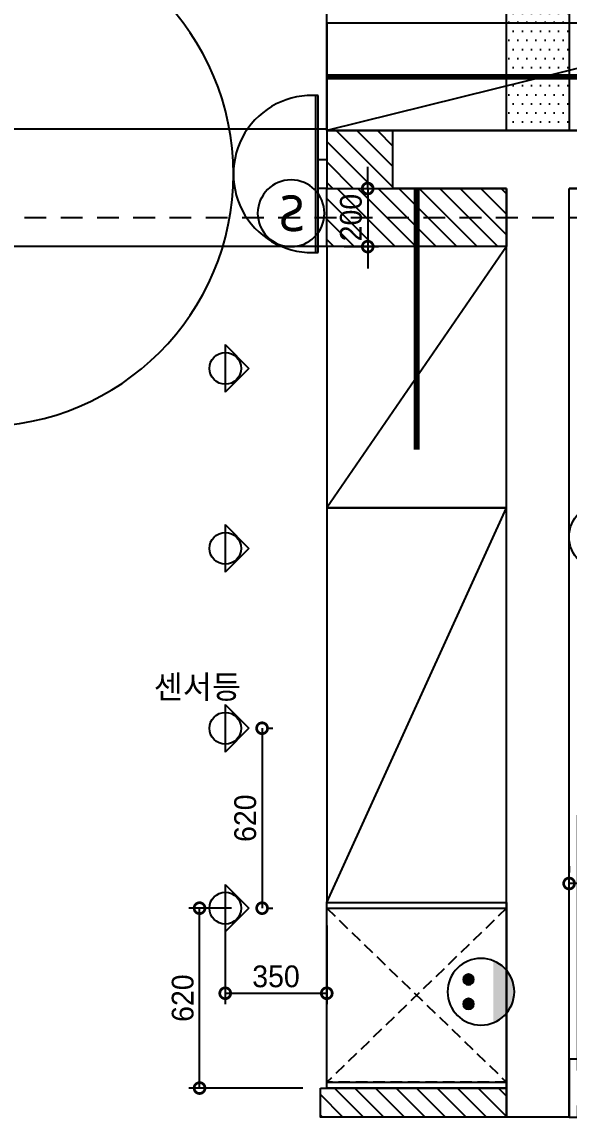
# Model space of a CAD drawing. Header units: inches. Extents: x -53835 to 52744, y -79586 to -50910.
# Drawn here: x 22712 to 24599, y -57617 to -53843 of the extents above; entities that cross this region are included whole.
import ezdxf

# ---------------------------------------------------------------- set-up
doc = ezdxf.new("R2010")
doc.units = ezdxf.units.IN
doc.header["$LTSCALE"] = 50
doc.header["$MEASUREMENT"] = 0
for name, pattern in [('DASHEDX2', [1.5, 1, -0.5]), ('DH-HID2', [1.2, 0.8, -0.4]), ('HID', [2.5, 1.5, -1])]:
    doc.linetypes.add(name, pattern=pattern)
for name, color, linetype in [('0-ELC TEXT', 7, 'Continuous'), ('03-WAL NEW', 3, 'Continuous'), ('06-FUR', 6, 'Continuous'), ('06-LIGHT', 4, 'Continuous'), ('07-DIM WAL', 5, 'Continuous'), ('3.기호.계단선', 30, 'Continuous'), ('CO-DO-FR', 7, 'Continuous'), ('CO-DOOR', 8, 'Continuous'), ('FU-FURM', 251, 'DH-HID2'), ('도면층2', 2, 'Continuous'), ('설비', 140, 'Continuous')]:
    doc.layers.add(name, color=color, linetype=linetype)
doc.styles.add('스타일1', font='HY울릉도M.TTF')
doc.styles.add('코레일둥고', font='Korail_Round_Gothic_Medium.ttf')
doc.dimstyles.new('30', dxfattribs={"dimscale": 30, "dimtxt": 2.5, "dimasz": 2.5, "dimexe": 1.25, "dimexo": 2, "dimtad": 1, "dimdec": 0, "dimtxsty": '스타일1', "dimblk": 'DOTSMALL', "dimcen": 2.5, "dimclrd": 1, "dimclre": 1, "dimclrt": 2, "dimadec": 0, "dimazin": 0, "dimtfac": 1, "dimtix": 1, "dimtmove": 0, "dimatfit": 3, "dimldrblk": 'DOTSMALL', "dimfxl": 1.25, "dimarcsym": 0})

# ---------------------------------------------------------------- blocks, each defined once
blk = doc.blocks.new('D-001')
at = {"layer": 'CO-DO-FR'}
for points in [[(0, 200), (0, 0), (30, 0), (30, 40), (40, 40), (40, 160), (30, 160), (30, 200), (0, 200)], [(900, 200), (900, 0), (870, 0), (870, 40), (860, 40), (860, 160), (870, 160), (870, 200), (900, 200)]]:
    blk.add_lwpolyline(points, close=True, dxfattribs=at)
at = {"layer": 'CO-DOOR'}
blk.add_lwpolyline([(830, 1040), (830, 200), (870, 200), (870, 1040)], close=True, dxfattribs=at)
blk.add_arc((870, 200), 840, 90, 180, dxfattribs=at)
blk = doc.blocks.new('vudauseh')
at = {"layer": '도면층2'}
for p, q in [((-40505, -55445.2), (-41772.2, -55445.2)), ((-41772.2, -55645.2), (-41772.2, -55445.2)), ((-41380.2, -55645.2), (-41772.2, -55645.2)), ((-41380.2, -58845.2), (-41380.2, -55645.2)), ((-40505, -55645.2), (-41165, -55645.2)), ((-41165, -55645.2), (-40505, -55645.2)), ((-41165, -58845.2), (-41165, -55645.2)), ((-41165, -58845.2), (-41380.2, -58845.2))]:
    blk.add_line(p, q, dxfattribs=at)
at = {"layer": 'CO-DOOR', "xscale": -1}
blk.add_blockref('D-001', (-40265, -58845.2), dxfattribs=at)
blk = doc.blocks.new('cjswjdehds')
at = {"layer": '03-WAL NEW'}
h = blk.add_hatch(dxfattribs=at)
h.set_pattern_fill('_USER', color=256, scale=50, angle=135, pattern_type=0)
h.set_pattern_definition([(135, (-58109.61, -20748.035), (-35.35534, -35.35534), [])])
h.paths.add_polyline_path([(23991.3, -54217), (23763.3, -54217), (23763.3, -54417), (23991.3, -54417)])
h = blk.add_hatch(dxfattribs=at)
h.set_pattern_fill('_USER', color=256, scale=50, angle=135, pattern_type=0)
h.set_pattern_definition([(135, (0, 0), (-35.35534, -35.35534), [])])
h.paths.add_polyline_path([(24383.3, -54417), (23991.3, -54417), (23763.3, -54417), (23763.3, -54617), (24383.3, -54617)])
h = blk.add_hatch(dxfattribs=at)
h.set_pattern_fill('_USER', color=256, scale=50, angle=135, pattern_type=0)
h.set_pattern_definition([(135, (-60779.61, -20748.035), (-35.35534, -35.35534), [])])
h.paths.add_polyline_path([(23741.3, -57517), (24383.3, -57517), (24383.3, -57617), (23741.3, -57617)])
for p, q in [((23763.3, -54617), (23763.3, -54417)), ((23763.3, -54417), (24383.3, -54417)), ((24383.3, -54417), (24383.3, -54617)), ((24383.3, -54617), (23763.3, -54617))]:
    blk.add_line(p, q, dxfattribs=at)
for points in [[(23991.3, -54217), (23763.3, -54217), (23763.3, -54417), (23991.3, -54417)], [(23741.3, -57517), (24383.3, -57517), (24383.3, -57617), (23741.3, -57617)]]:
    blk.add_lwpolyline(points, close=True, dxfattribs=at)
at = {"layer": '06-FUR', "color": 8}
for p, q in [((24383.3, -54617), (23763.3, -55517)), ((23763.3, -56877), (24383.3, -55517)), ((23763.3, -56877), (24383.3, -56877)), ((23763.3, -56897), (24383.3, -56897)), ((23763.3, -57497), (24383.3, -57497)), ((23763.3, -57517), (24383.3, -57517))]:
    blk.add_line(p, q, dxfattribs=at)
for points in [[(26561.3, -54217), (26561.3, -53847), (23763.3, -53847), (23763.3, -54217), (26561.3, -54217)], [(25258.6, -53847), (23763.3, -54217)]]:
    blk.add_lwpolyline(points, dxfattribs=at)
for points in [[(23763.3, -55517), (24383.3, -55517), (24383.3, -54617), (23763.3, -54617)], [(24383.3, -55517), (23763.3, -55517), (23763.3, -56877), (24383.3, -56877)], [(23763.3, -56877), (24383.3, -56877), (24383.3, -57517), (23763.3, -57517)]]:
    blk.add_lwpolyline(points, close=True, dxfattribs=at)
at = {"layer": '3.기호.계단선', "color": 8}
blk.add_lwpolyline([(23763.3, -54217), (23763.3, -52587)], dxfattribs=at)
at = {"layer": 'CO-DO-FR', "color": 8}
blk.add_lwpolyline([(23733.3, -54317), (23763.3, -54317), (23763.3, -54417), (23733.3, -54417)], close=True, dxfattribs=at)
at = {"layer": 'CO-DOOR', "color": 8}
for points in [[(23724.9, -54097.1), (23724.9, -54636.9)], [(23733.3, -54637), (23733.3, -54097)]]:
    blk.add_lwpolyline(points, dxfattribs=at)
for centre, radius, start, end in [((22571.3, -54367), 870, 270, 90), ((23712.2, -54367), 270.8, 85.5165, 274.4835)]:
    blk.add_arc(centre, radius, start, end, dxfattribs=at)
at = {"layer": 'FU-FURM', "color": 8}
for p, q in [((23763.3, -56897), (24383.3, -57497)), ((24383.3, -56897), (23763.3, -57497))]:
    blk.add_line(p, q, dxfattribs=at)
blk.add_lwpolyline([(23763.3, -57497), (23763.3, -56897), (24383.3, -56897), (24383.3, -57497)], close=True, dxfattribs=at)
blk.add_blockref('vudauseh', (65763.6, 1228.2))
blk = doc.blocks.new('_DOTSMALL')
at = {"color": 0, "linetype": 'ByBlock', "const_width": 0.5}
blk.add_lwpolyline([(-0.0625, 0, 1), (0.0625, 0, 1)], format="xyb", close=True, dxfattribs=at)
blk = doc.blocks.new('*D399')
at = {"layer": '07-DIM WAL', "color": 1, "lineweight": -2, "transparency": 16777216}
for p, q in [((24598.6, -56752), (24598.6, -56774.5)), ((25628.6, -56752), (25628.6, -56774.5)), ((25628.6, -56812), (24598.6, -56812))]:
    blk.add_line(p, q, dxfattribs=at)
at = {"layer": 'Defpoints', "color": 0, "transparency": 16777216}
for p in [(24598.6, -56812), (24598.6, -56812), (25628.6, -56812)]:
    blk.add_point(p, dxfattribs=at)
at = {"layer": '07-DIM WAL', "color": 1, "lineweight": -2, "transparency": 16777216, "xscale": 75, "yscale": 75, "zscale": 75, "rotation": 180}
blk.add_blockref('_DOTSMALL', (24598.6, -56812), dxfattribs=at)
at = {"layer": '07-DIM WAL', "color": 1, "lineweight": -2, "transparency": 16777216, "xscale": 75, "yscale": 75, "zscale": 75}
blk.add_blockref('_DOTSMALL', (25628.6, -56812), dxfattribs=at)
at = {"layer": '07-DIM WAL', "color": 2, "transparency": 16777216, "insert": (25113.6, -56754.3), "char_height": 75, "attachment_point": 5, "style": '스타일1'}
blk.add_mtext('1030', dxfattribs=at)
blk = doc.blocks.new('ZHSTP')
at = {"layer": '설비'}
h = blk.add_hatch(color=10, dxfattribs=at)
edge = h.paths.add_edge_path()
edge.add_arc((19460.2, -67971.4), 18.3, 0, 360)
h = blk.add_hatch(color=10, dxfattribs=at)
edge = h.paths.add_edge_path()
edge.add_arc((19544.2, -67971.4), 18.3, 0, 360)
h = blk.add_hatch(color=10, dxfattribs=at)
edge = h.paths.add_edge_path()
edge.add_line((19608.9, -68057.4), (19395.5, -68057.4))
edge.add_ellipse((19502.2, -68014.4), major_axis=(81.3, 81.3), ratio=1, start_angle=156.9578, end_angle=293.0422)
at = {"layer": '설비', "color": 10}
for centre, radius in [((19502.2, -68014.4), 115), ((19460.2, -67971.4), 18.3), ((19544.2, -67971.4), 18.3)]:
    blk.add_circle(centre, radius, dxfattribs=at)
blk = doc.blocks.new('*D494')
at = {"layer": '07-DIM WAL', "color": 1, "lineweight": -2, "transparency": 16777216}
for p, q in [((23904.5, -54417), (23904.5, -54342)), ((23823.3, -54417), (23942, -54417)), ((23904.5, -54417), (23904.5, -54617.3)), ((23823.3, -54617.3), (23942, -54617.3)), ((23904.5, -54617.3), (23904.5, -54692.3))]:
    blk.add_line(p, q, dxfattribs=at)
at = {"layer": 'Defpoints', "color": 0, "transparency": 16777216}
for p in [(23763.3, -54417), (23763.3, -54617.3), (23904.5, -54617.3)]:
    blk.add_point(p, dxfattribs=at)
at = {"layer": '07-DIM WAL', "color": 1, "lineweight": -2, "transparency": 16777216, "xscale": 75, "yscale": 75, "zscale": 75}
for p, rotation in [((23904.5, -54417), 270), ((23904.5, -54617.3), 90)]:
    blk.add_blockref('_DOTSMALL', p, dxfattribs=dict(at, rotation=rotation))
at = {"layer": '07-DIM WAL', "color": 2, "transparency": 16777216, "insert": (23846.8, -54517.2), "char_height": 75, "attachment_point": 5, "rotation": 90, "style": '스타일1'}
blk.add_mtext('200', dxfattribs=at)
blk = doc.blocks.new('*D495')
at = {"layer": '07-DIM WAL', "color": 1, "lineweight": -2, "transparency": 16777216}
for p, q in [((23413.3, -56957), (23413.3, -57227.7)), ((23763.3, -56957), (23763.3, -57227.7)), ((23413.3, -57190.2), (23763.3, -57190.2))]:
    blk.add_line(p, q, dxfattribs=at)
at = {"layer": 'Defpoints', "color": 0, "transparency": 16777216}
for p in [(23413.3, -56897), (23763.3, -56897), (23763.3, -57190.2)]:
    blk.add_point(p, dxfattribs=at)
at = {"layer": '07-DIM WAL', "color": 1, "lineweight": -2, "transparency": 16777216, "xscale": 75, "yscale": 75, "zscale": 75, "rotation": 180}
blk.add_blockref('_DOTSMALL', (23413.3, -57190.2), dxfattribs=at)
at = {"layer": '07-DIM WAL', "color": 1, "lineweight": -2, "transparency": 16777216, "xscale": 75, "yscale": 75, "zscale": 75}
blk.add_blockref('_DOTSMALL', (23763.3, -57190.2), dxfattribs=at)
at = {"layer": '07-DIM WAL', "color": 2, "transparency": 16777216, "insert": (23588.3, -57132.5), "char_height": 75, "attachment_point": 5, "style": '스타일1'}
blk.add_mtext('350', dxfattribs=at)
blk = doc.blocks.new('*D499')
at = {"layer": '07-DIM WAL', "color": 1, "lineweight": -2, "transparency": 16777216}
for p, q in [((23540.4, -56277), (23540.4, -56897)), ((23555.2, -56277), (23577.9, -56277)), ((23555.2, -56897), (23577.9, -56897))]:
    blk.add_line(p, q, dxfattribs=at)
at = {"layer": 'Defpoints', "color": 0, "transparency": 16777216}
for p in [(23495.2, -56277), (23495.2, -56897), (23540.4, -56897)]:
    blk.add_point(p, dxfattribs=at)
at = {"layer": '07-DIM WAL', "color": 1, "lineweight": -2, "transparency": 16777216, "xscale": 75, "yscale": 75, "zscale": 75}
for p, rotation in [((23540.4, -56277), 90), ((23540.4, -56897), 270)]:
    blk.add_blockref('_DOTSMALL', p, dxfattribs=dict(at, rotation=rotation))
at = {"layer": '07-DIM WAL', "color": 2, "transparency": 16777216, "insert": (23482.6, -56587), "char_height": 75, "attachment_point": 5, "rotation": 90, "style": '스타일1'}
blk.add_mtext('620', dxfattribs=at)
blk = doc.blocks.new('*D500')
at = {"layer": '07-DIM WAL', "color": 1, "lineweight": -2, "transparency": 16777216}
for p, q in [((23435.2, -56897), (23287.3, -56897)), ((23324.8, -57517), (23324.8, -56897)), ((23681.3, -57517), (23287.3, -57517))]:
    blk.add_line(p, q, dxfattribs=at)
at = {"layer": 'Defpoints', "color": 0, "transparency": 16777216}
for p in [(23324.8, -56897), (23495.2, -56897), (23741.3, -57517)]:
    blk.add_point(p, dxfattribs=at)
at = {"layer": '07-DIM WAL', "color": 1, "lineweight": -2, "transparency": 16777216, "xscale": 75, "yscale": 75, "zscale": 75}
for p, rotation in [((23324.8, -56897), 90), ((23324.8, -57517), 270)]:
    blk.add_blockref('_DOTSMALL', p, dxfattribs=dict(at, rotation=rotation))
at = {"layer": '07-DIM WAL', "color": 2, "transparency": 16777216, "insert": (23267, -57207), "char_height": 75, "attachment_point": 5, "rotation": 90, "style": '스타일1'}
blk.add_mtext('620', dxfattribs=at)
blk = doc.blocks.new('SW')
at = {"layer": '설비', "color": 140}
blk.add_circle((11533254.1, -14277699.4), 184, dxfattribs=at)
at = {"layer": '설비', "color": 140, "insert": (11533320, -14277600.8), "char_height": 197.143, "width": 314.327, "attachment_point": 3, "style": '코레일둥고'}
blk.add_mtext('{\\fMalgun Gothic|b0|i0|c129|p50;S}', dxfattribs=at)

msp = doc.modelspace()

# ---------------------------------------------------------------- hatches: boundary and pattern name
at = {"layer": '07-DIM WAL', "transparency": 33554687}
h = msp.add_hatch(dxfattribs=at)
h.set_pattern_fill('DOTS', color=8, scale=500)
h.paths.add_polyline_path([(24598.631, -54217.002), (24383.349, -54217.002), (24383.349, -52587.002), (24598.631, -52587.002)])

# ---------------------------------------------------------------- linework, layer by layer
at = {"color": 4}
for p, q in [((23413.349, -54955.102), (23495.249, -55037.002)), ((23413.349, -54955.102), (23413.349, -55118.902)), ((23495.249, -55037.002), (23413.349, -55118.902)), ((23413.349, -55575.102), (23495.249, -55657.002)), ((23413.349, -55575.102), (23413.349, -55738.902)), ((23495.249, -55657.002), (23413.349, -55738.902)), ((23413.349, -56195.102), (23495.249, -56277.002)), ((23413.349, -56195.102), (23413.349, -56358.902)), ((23495.249, -56277.002), (23413.349, -56358.902)), ((23413.349, -56815.102), (23495.249, -56897.002)), ((23413.349, -56815.102), (23413.349, -56978.902)), ((23495.249, -56897.002), (23413.349, -56978.902))]:
    msp.add_line(p, q, dxfattribs=at)
for centre in [(23413.349, -55037.002), (23413.349, -55657.002), (23413.349, -56277.002), (23413.349, -56897.002)]:
    msp.add_circle(centre, 54.6, dxfattribs=at)
at = {"layer": '06-LIGHT'}
for p, q in [((23763.349, -54212.315), (22491.349, -54212.315)), ((23763.349, -54617.315), (22541.349, -54617.315))]:
    msp.add_line(p, q, dxfattribs=at)
msp.add_lwpolyline([(24598.631, -54217.002), (24383.349, -54217.002), (24383.349, -52587.002), (24598.631, -52587.002)], close=True, dxfattribs=at)
at = {"layer": '06-LIGHT', "color": 10, "linetype": 'HID', "const_width": 20}
for points in [[(23763.349, -54032.002), (26258.631, -54032.002)], [(24073.349, -55317.002), (24073.349, -54417.002)]]:
    msp.add_lwpolyline(points, dxfattribs=at)
at = {"layer": '3.기호.계단선', "linetype": 'HID'}
msp.add_lwpolyline([(21096.349, -55435.114), (21096.349, -54517.002), (24715.198, -54517.002), (24715.198, -54867.905), (25184.031, -54867.905), (25184.031, -55139.42)], dxfattribs=at)
at = {"layer": '설비'}
msp.add_circle((24713.631, -55617.455), 115, dxfattribs=at)

# ---------------------------------------------------------------- block references
msp.add_blockref('cjswjdehds', (0, 0))
at = {"layer": '07-DIM WAL', "xscale": -1, "rotation": 89.99999999999993}
msp.add_blockref('ZHSTP', (-43719.553, -37682.845), dxfattribs=at)
at = {"layer": '설비', "color": 140, "xscale": -0.625, "yscale": 0.625, "zscale": 0.625}
msp.add_blockref('SW', (7231923.929, 8869059.838), dxfattribs=at)

# ---------------------------------------------------------------- texts
at = {"layer": '0-ELC TEXT', "color": 7, "linetype": 'DASHEDX2', "style": '코레일둥고'}
msp.add_text('센서등', height=80, dxfattribs=at).set_placement((23166.666, -56174.395))

# ---------------------------------------------------------------- dimensions: what is measured, and where the dimension line sits
at = {"layer": '07-DIM WAL'}
for base, p1, p2, picture, middle in [((23904.52, -54617.315), (23763.349, -54417.002), (23763.349, -54617.315), '*D494', (23846.772, -54517.158)), ((23540.422, -56897.002), (23495.249, -56277.002), (23495.249, -56897.002), '*D499', (23482.624, -56587.002)), ((23324.759, -56897.002), (23741.349, -57517.002), (23495.249, -56897.002), '*D500', (23266.961, -57207.002))]:
    dim = msp.add_linear_dim(base=base, p1=p1, p2=p2, angle=90, dimstyle='30', dxfattribs=at)
    dim.commit()
    dim.dimension.update_dxf_attribs({"geometry": picture, "text_midpoint": middle})
for base, p1, p2, picture, middle in [((24598.631, -56812.002), (25628.631, -56812.002), (24598.631, -56812.002), '*D399', (25113.631, -56754.254)), ((23763.349, -57190.246), (23413.349, -56897.002), (23763.349, -56897.002), '*D495', (23588.349, -57132.498))]:
    dim = msp.add_linear_dim(base=base, p1=p1, p2=p2, dimstyle='30', dxfattribs=at)
    dim.commit()
    dim.dimension.update_dxf_attribs({"geometry": picture, "text_midpoint": middle})

doc.saveas('drawing.dxf')
